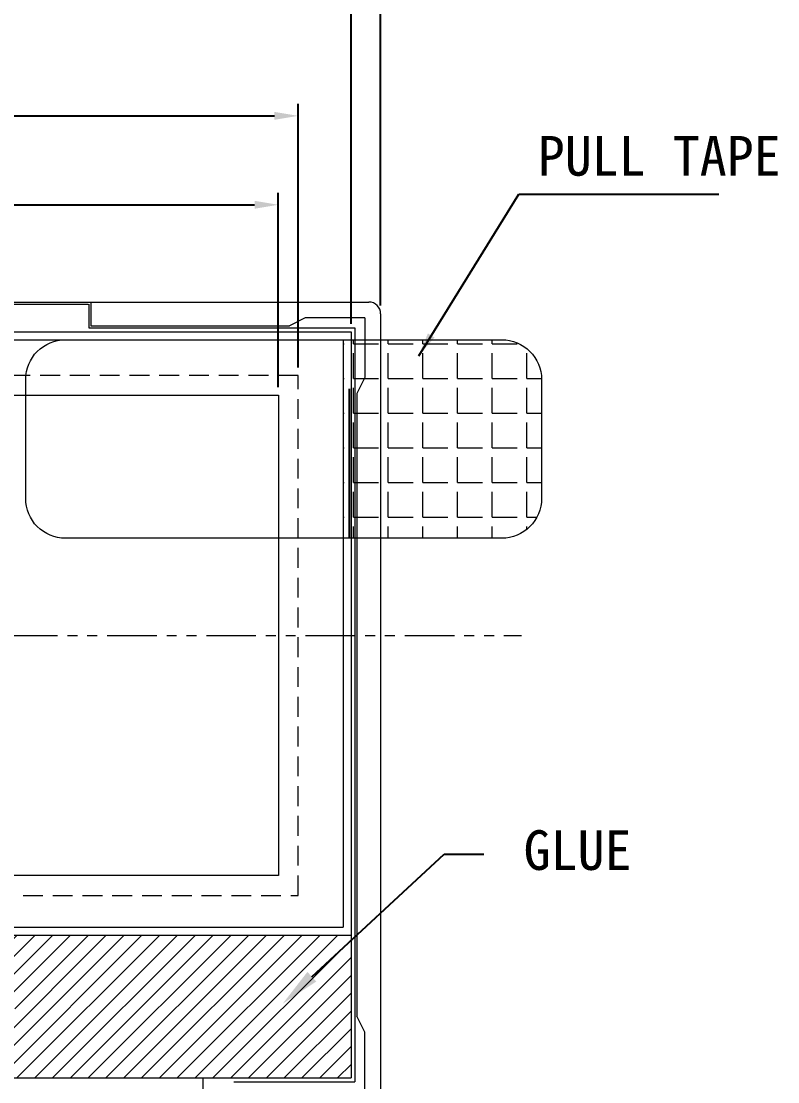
# Model space of a CAD drawing. Header units: millimetres. Extents: x 0 to 181, y 0 to 125.
# Drawn here: x 39.77 to 58.84, y 74.75 to 101.47 of the extents above; entities that cross this region are included whole.
import ezdxf
from ezdxf import colors
from ezdxf.entities.mleader import LeaderData, LeaderLine
from ezdxf.math import Vec2, Vec3

# ---------------------------------------------------------------- set-up
doc = ezdxf.new("R2010")
doc.units = ezdxf.units.MM
doc.linetypes.add('DASHED', pattern=[0.75, 0.5, -0.25])
doc.linetypes.add('PHANTOM', pattern=[2.5, 1.25, -0.25, 0.25, -0.25, 0.25, -0.25])
for name, color, linetype in [('', 7, 'Continuous'), ('BL', 7, 'Continuous'), ('DIM', 5, 'Continuous'), ('FPC', 30, 'Continuous'), ('LCD', 7, 'Continuous'), ('PULL TAPE', 60, 'Continuous')]:
    doc.layers.add(name, color=color, linetype=linetype)
doc.styles.add('4', font='arial.ttf')
doc.styles.get("Standard").update_dxf_attribs({"font": ''})
doc.styles.add('宋体', font='')
doc.styles.get('Standard').set_extended_font_data('SimSun')
doc.styles.get('宋体').set_extended_font_data('SimSun')
doc.dimstyles.new('DIM', dxfattribs={"dimtxt": 0.8, "dimasz": 0.6, "dimexe": 0.3, "dimexo": 0.2, "dimgap": 0.15, "dimtad": 1, "dimzin": 1, "dimdsep": 46, "dimtxsty": '4', "dimcen": 0.1, "dimadec": 0, "dimazin": 0, "dimtfac": 1, "dimtmove": 0, "dimatfit": 3, "dimfxl": 0, "dimarcsym": 0})

# ---------------------------------------------------------------- blocks, each defined once
blk = doc.blocks.new('*D19')
at = {"layer": 'Defpoints', "color": 0}
for p in [(48.829, 104.53), (20.489, 94.095), (48.829, 94.106)]:
    blk.add_point(p, dxfattribs=at)
at = {"layer": 'DIM', "color": 0, "lineweight": -2}
for p, q in [((20.489, 94.295), (20.489, 104.83)), ((48.829, 94.306), (48.829, 104.83)), ((21.089, 104.53), (48.229, 104.53))]:
    blk.add_line(p, q, dxfattribs=at)
at = {"layer": 'DIM', "color": 0}
for points in [[(21.089, 104.63), (21.089, 104.43), (20.489, 104.53)], [(48.229, 104.43), (48.229, 104.63), (48.829, 104.53)]]:
    blk.add_solid(points, dxfattribs=at)
at = {"layer": 'DIM', "color": 0, "lineweight": 13, "insert": (35.134, 105.112), "char_height": 0.8, "attachment_point": 5, "style": '宋体'}
blk.add_mtext('*28.34%%P0.2', dxfattribs=at)
blk = doc.blocks.new('*D20')
at = {"layer": 'Defpoints', "color": 0}
for p in [(48.084, 102.603), (21.234, 93.645), (48.084, 93.645)]:
    blk.add_point(p, dxfattribs=at)
at = {"layer": 'DIM', "color": 0, "lineweight": -2}
for p, q in [((21.234, 93.845), (21.234, 102.903)), ((48.084, 93.845), (48.084, 102.903)), ((21.834, 102.603), (47.484, 102.603))]:
    blk.add_line(p, q, dxfattribs=at)
at = {"layer": 'DIM', "color": 0}
for points in [[(21.834, 102.703), (21.834, 102.503), (21.234, 102.603)], [(47.484, 102.503), (47.484, 102.703), (48.084, 102.603)]]:
    blk.add_solid(points, dxfattribs=at)
at = {"layer": 'DIM', "color": 0, "lineweight": 13, "insert": (34.789, 103.184), "char_height": 0.8, "attachment_point": 5, "style": '宋体'}
blk.add_mtext('26.85%%P0.2 LCD', dxfattribs=at)
blk = doc.blocks.new('*D21')
at = {"layer": 'Defpoints', "color": 0}
for p in [(46.251, 96.846), (23.067, 92.053), (46.251, 92.053)]:
    blk.add_point(p, dxfattribs=at)
at = {"layer": 'DIM', "color": 0, "lineweight": -2}
for p, q in [((23.067, 92.253), (23.067, 97.146)), ((46.251, 92.253), (46.251, 97.146)), ((23.667, 96.846), (45.651, 96.846))]:
    blk.add_line(p, q, dxfattribs=at)
at = {"layer": 'DIM', "color": 0}
for points in [[(23.667, 96.946), (23.667, 96.746), (23.067, 96.846)], [(45.651, 96.746), (45.651, 96.946), (46.251, 96.846)]]:
    blk.add_solid(points, dxfattribs=at)
at = {"layer": 'DIM', "color": 0, "lineweight": 13, "insert": (34.659, 97.505), "char_height": 0.8, "attachment_point": 5, "style": '宋体'}
blk.add_mtext('23.184(A.A)', dxfattribs=at)
blk = doc.blocks.new('*D22')
at = {"layer": 'Defpoints', "color": 0}
for p in [(46.751, 99.085), (22.567, 92.545), (46.751, 92.545)]:
    blk.add_point(p, dxfattribs=at)
at = {"layer": 'DIM', "color": 0, "lineweight": -2}
for p, q in [((22.567, 92.745), (22.567, 99.385)), ((46.751, 92.745), (46.751, 99.385)), ((23.167, 99.085), (46.151, 99.085))]:
    blk.add_line(p, q, dxfattribs=at)
at = {"layer": 'DIM', "color": 0}
for points in [[(23.167, 99.185), (23.167, 98.985), (22.567, 99.085)], [(46.151, 98.985), (46.151, 99.185), (46.751, 99.085)]]:
    blk.add_solid(points, dxfattribs=at)
at = {"layer": 'DIM', "color": 0, "lineweight": 13, "insert": (35.134, 99.744), "char_height": 0.8, "attachment_point": 5, "style": '宋体'}
blk.add_mtext('24.18(V.A)', dxfattribs=at)

msp = doc.modelspace()

# ---------------------------------------------------------------- hatches: boundary and pattern name
h = msp.add_hatch()
h.set_pattern_fill('ANGLE', color=256, style=0)
h.set_pattern_definition([(0, (-35.781, 785.6264), (0, 6.985), [5.08, -1.905]), (90, (-35.781, 785.6264), (-6.985, 4e-16), [5.08, -1.905])])
h.paths.add_polyline_path([(52.8842, 92.4454, 0.4142136), (51.8842, 93.4454), (48.8292, 93.4454), (48.8292, 88.4454), (51.8842, 88.4454, 0.4142136), (52.8842, 89.4454)])
h.paths.add_polyline_path([(48.8292, 93.4454), (48.4292, 93.4454), (48.4292, 92.4954), (48.2292, 92.0954), (48.2292, 88.4454), (48.8292, 88.4454)])
h.paths.add_polyline_path([(48.0842, 93.4454), (47.8842, 93.4454), (47.8842, 88.4454), (48.0842, 88.4454)])
h.paths.add_polyline_path([(48.4292, 93.4454), (48.1792, 93.4454), (48.1792, 88.4454), (48.2292, 88.4454), (48.2292, 92.0954), (48.4292, 92.4954)])
at = {"lineweight": 13}
h = msp.add_hatch(dxfattribs=at)
h.set_pattern_fill('ANSI31', color=256, scale=0.1, style=0)
h.set_pattern_definition([(45, (-35.78135, 785.62642), (-0.2245064, 0.2245064), [])])
h.paths.add_polyline_path([(34.6592, 78.4494), (21.2342, 78.4494), (21.2342, 74.8494), (34.6592, 74.8494), (34.6592, 76.2794), (29.7092, 76.2794), (29.7092, 76.9494), (34.6592, 76.9494)])
h.paths.add_polyline_path([(48.0842, 78.4494), (34.6592, 78.4494), (34.6592, 76.9494), (39.6092, 76.9494), (39.6092, 76.2794), (34.6592, 76.2794), (34.6592, 74.8494), (48.0842, 74.8494)])
at = {"layer": 'PULL TAPE', "lineweight": 13}
h = msp.add_hatch(dxfattribs=at)
h.set_pattern_fill('ANGLE', color=256, scale=0.125, style=0)
h.set_pattern_definition([(0, (-57.5043, 771.7597), (0, 0.873125), [0.635, -0.238125]), (90, (-57.5043, 771.7597), (-0.873125, 5e-17), [0.635, -0.238125])])
h.paths.add_polyline_path([(52.8842, 92.4454, 0.4142136), (51.8842, 93.4454), (47.8842, 93.4454), (47.8842, 88.4454), (51.8842, 88.4454, 0.4142136), (52.8842, 89.4454)])

# ---------------------------------------------------------------- linework, layer by layer
at = {"layer": '', "color": 6, "linetype": 'PHANTOM', "lineweight": 13}
msp.add_line((16.9377, 85.9974), (52.3807, 85.9974), dxfattribs=at)
at = {"lineweight": 13}
for p, q in [((20.8092, 94.3954), (48.5292, 94.3954)), ((27.8592, 94.3454), (41.4592, 94.3454)), ((41.4792, 94.3454), (41.4792, 93.7454)), ((41.5292, 94.3954), (41.5292, 93.7954)), ((48.8292, 94.0954), (48.8292, 74.4025)), ((41.5292, 93.7954), (46.5292, 93.7954)), ((21.2342, 93.6454), (48.0842, 93.6454)), ((41.4792, 93.7454), (48.1792, 93.7454)), ((48.0842, 93.6454), (48.0842, 74.8494)), ((48.1792, 93.7454), (48.1792, 74.7525)), ((21.4342, 93.4454), (47.8842, 93.4454)), ((47.8842, 93.4454), (47.8842, 78.6494)), ((48.8292, 92.9643), (48.8292, 75.7543)), ((48.2292, 92.0954), (48.2292, 76.4025)), ((21.4342, 78.6494), (47.8842, 78.6494)), ((21.2342, 78.4494), (48.0842, 78.4494)), ((21.2342, 74.8494), (48.0842, 74.8494)), ((45.1292, 74.7525), (48.1792, 74.7525))]:
    msp.add_line(p, q, dxfattribs=at)
msp.add_lwpolyline([(23.0672, 92.0454), (46.2512, 92.0454), (46.2512, 79.9494), (23.0672, 79.9494)], close=True, dxfattribs=at)
msp.add_arc((48.5292, 94.0954), 0.3, 0, 90, dxfattribs=at)
at = {"layer": 'BL', "lineweight": 13}
for p, q in [((46.9292, 93.9954), (46.5292, 93.7954)), ((48.4292, 93.9954), (46.9292, 93.9954)), ((48.4292, 93.9954), (48.4292, 92.4954)), ((48.4292, 92.4954), (48.2292, 92.0954)), ((48.4292, 76.0025), (48.2292, 76.4025)), ((48.4292, 74.5025), (48.4292, 76.0025))]:
    msp.add_line(p, q, dxfattribs=at)
at = {"layer": 'FPC', "lineweight": 13}
msp.add_line((44.3592, 68.2825), (44.3592, 74.8494), dxfattribs=at)
at = {"layer": 'LCD', "linetype": 'DASHED', "lineweight": 13}
msp.add_lwpolyline([(46.7512, 92.5454), (22.5672, 92.5454), (22.5672, 79.4494), (46.7512, 79.4494)], close=True, dxfattribs=at)
at = {"layer": 'PULL TAPE', "lineweight": 13}
msp.add_lwpolyline([(40.8842, 93.4454), (51.8842, 93.4454, -0.4142136), (52.8842, 92.4454), (52.8842, 89.4454, -0.4142136), (51.8842, 88.4454), (40.8842, 88.4454, -0.4142136), (39.8842, 89.4454), (39.8842, 92.4454, -0.4142136)], format="xyb", close=True, dxfattribs=at)

# ---------------------------------------------------------------- texts
at = {"layer": 'DIM', "lineweight": 13, "insert": (52.7882, 98.5796), "char_height": 1, "width": 14.838184, "attachment_point": 1, "style": '宋体'}
msp.add_mtext('PULL TAPE', dxfattribs=at)

# ---------------------------------------------------------------- dimensions: what is measured, and where the dimension line sits
at = {"layer": 'DIM', "lineweight": 13}
for base, p1, p2, text, picture, middle in [((48.829, 104.5304), (20.4892, 94.0954), (48.829, 94.1061), '*<>%%P0.2', '*D19', (35.1342, 104.5304)), ((48.0842, 102.6027), (21.2342, 93.6454), (48.0842, 93.6454), '<>%%P0.2 LCD', '*D20', (34.7888, 102.6027)), ((46.7512, 99.0846), (22.5672, 92.5454), (46.7512, 92.5454), '<>(V.A)', '*D22', (35.1342, 99.0846))]:
    dim = msp.add_linear_dim(base=base, p1=p1, p2=p2, text=text, dimstyle='DIM', override={"dimtxsty": '宋体'}, dxfattribs=at)
    dim.commit()
    dim.dimension.update_dxf_attribs({"geometry": picture, "text_midpoint": middle, "dimtype": 160})
dim = msp.add_linear_dim(base=(46.2512, 96.8456), p1=(23.0672, 92.0535), p2=(46.2512, 92.0535), text='<>(A.A)', dimstyle='DIM', override={"dimdec": 3, "dimtxsty": '宋体'}, dxfattribs=at)
dim.commit()
dim.dimension.update_dxf_attribs({"geometry": '*D21', "text_midpoint": (34.6592, 97.5051)})

# ---------------------------------------------------------------- leaders
msp.add_leader([(49.7876, 93.0439), (52.3137, 97.1114), (57.3555, 97.1114)], dimstyle='DIM', override={"dimtxsty": '宋体'}, dxfattribs=at)
ml = msp.add_multileader_mtext('Standard', dxfattribs=at)
ml.set_content('GLUE', color=256)
ml.set_leader_properties()
ml.build(insert=Vec2(0, 0))
ml.multileader.update_dxf_attribs({"dogleg_length": 1, "arrow_head_size": 1})
ctx = ml.context
ctx.base_point, ctx.char_height, ctx.arrow_head_size, ctx.landing_gap_size, ctx.plane_origin = Vec3(51.4312, 80.4894), 1, 1, 1, Vec3(46.3619, 76.7201)
notes = []
notes.append((ctx, [(0, (1, 1, 0), (50.4312, 80.4894), (1, 0), 1, [(0, [(46.3619, 76.7201)], 0, [])])]))
ctx.mtext.insert, ctx.mtext.defined_height, ctx.mtext.flow_direction = Vec3(52.4312, 81.0899), 8, 5
for ctx, leaders in notes:
    for number, flags, end, landing, length, lines in leaders:
        leader = LeaderData()
        leader.index, (leader.has_last_leader_line, leader.has_dogleg_vector, leader.attachment_direction) = number, flags
        leader.last_leader_point, leader.dogleg_vector, leader.dogleg_length = Vec3(end), Vec3(landing), length
        for number, points, colour, breaks in lines:
            line = LeaderLine()
            line.index, line.vertices, line.color, line.breaks = number, Vec3.list(points), colors.encode_raw_color(colour), breaks
            leader.lines.append(line)
        ctx.leaders.append(leader)

doc.saveas('drawing.dxf')
